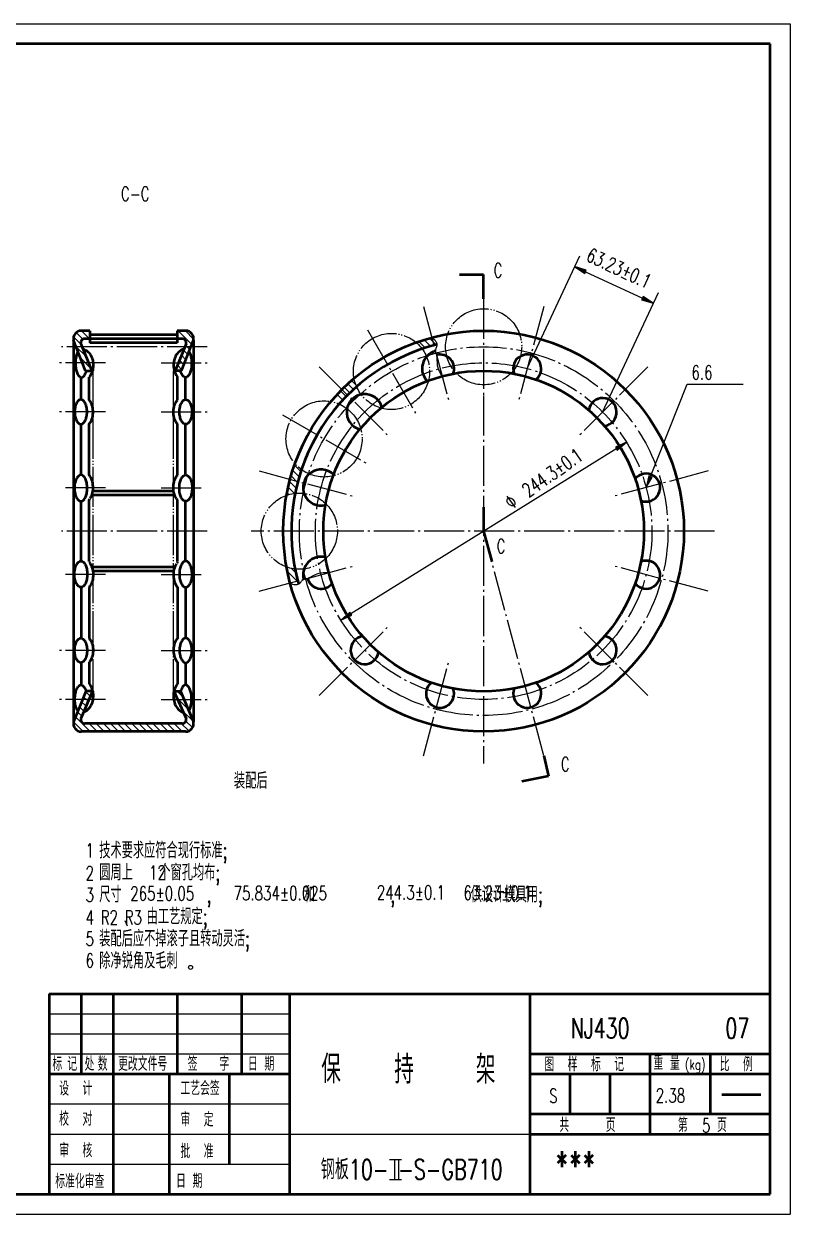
# Model space of a CAD drawing. Extents: x -145 to 275, y -5 to 292.
# Drawn here: x 83.5 to 274.8, y -4.6 to 292.4 of the extents above; entities that cross this region are included whole.
import ezdxf
from ezdxf.enums import TextEntityAlignment as Align

# ---------------------------------------------------------------- set-up
doc = ezdxf.new("R2010")
doc.units = 0
doc.header["$MEASUREMENT"] = 0
doc.linetypes.add('CENTER', pattern=[12.5, 10, -1, 0.5, -1])
doc.linetypes.add('PHANTOM', pattern=[12, 10, -0.5, 0.25, -0.5, 0.25, -0.5])
doc.layers.get('0').update_dxf_attribs({"color": 6, "linetype": 'CONTINUOUS'})
doc.layers.get('DEFPOINTS').update_dxf_attribs({"linetype": 'CONTINUOUS'})
doc.layers.add('1', color=2, linetype='CONTINUOUS', lineweight=50)
for name, color, linetype in [('2', 6, 'CONTINUOUS'), ('3', 7, 'CENTER'), ('4', 4, 'PHANTOM'), ('90', 7, 'CONTINUOUS')]:
    doc.layers.add(name, color=color, linetype=linetype)
doc.styles.add('HZ', font='SIMPLEX', dxfattribs={"width": 0.7, "bigfont": 'HZTXT'})
doc.dimstyles.get("Standard").update_dxf_attribs({"dimtxt": 0.18, "dimasz": 0.18, "dimexe": 0.18, "dimexo": 0.0625, "dimgap": 0.09, "dimtad": 0, "dimtih": 1, "dimtoh": 1, "dimdec": 4, "dimzin": 0, "dimdsep": 46, "dimtxsty": 'Standard', "dimcen": 0.09, "dimadec": 0, "dimazin": 0, "dimtfac": 1, "dimtdec": 4, "dimtofl": 0, "dimtmove": 0, "dimatfit": 3, "dimfxl": 0, "dimtolj": 1, "dimtzin": 0, "dimarcsym": 0})

# ---------------------------------------------------------------- blocks, each defined once
blk = doc.blocks.new('BLK', base_point=(1, 0))
for points in [[(0, 0), (1, 0), (0, 0.15), (0, -0.15), (1, 0)], [(0, 0.07), (0.5, 0), (0, -0.07)]]:
    blk.add_lwpolyline(points)
blk = doc.blocks.new('*X25')
at = {"color": 0}
for p, q in [((96.38, 124.59), (95.22, 125.75)), ((96.91, 125.83), (96.83, 125.91)), ((119.55, 124.41), (118.04, 125.91)), ((94.79, 120.87), (93.68, 121.98)), ((95.32, 122.11), (94.2, 123.24)), ((95.85, 123.35), (94.71, 124.5)), ((120.82, 121.36), (118, 124.18)), ((96.32, 115.81), (92.66, 119.47)), ((94.27, 119.63), (93.17, 120.73)), ((122.1, 118.32), (119.42, 121)), ((94.56, 115.81), (92.15, 118.21)), ((98.09, 115.81), (96.09, 117.81)), ((99.86, 115.81), (97.86, 117.81)), ((101.63, 115.81), (99.63, 117.81)), ((103.4, 115.81), (101.4, 117.81)), ((105.16, 115.81), (103.16, 117.81)), ((106.93, 115.81), (104.93, 117.81)), ((108.7, 115.81), (106.7, 117.81)), ((110.47, 115.81), (108.47, 117.81)), ((112.23, 115.81), (110.23, 117.81)), ((114, 115.81), (112, 117.81)), ((115.77, 115.81), (113.77, 117.81)), ((117.54, 115.81), (115.54, 117.81)), ((119.31, 115.81), (117.31, 117.81)), ((120.92, 115.96), (119.07, 117.81)), ((121.87, 116.78), (120.23, 118.42))]:
    blk.add_line(p, q, dxfattribs=at)
blk = doc.blocks.new('*X17')
at = {"color": 0}
for p, q in [((101.96, 46.53), (100.05, 48.44)), ((102.38, 47.89), (100.72, 49.54)), ((104.03, 48), (102.03, 50)), ((104.12, 49.67), (103.8, 50)), ((103.17, 43.56), (100.62, 46.1)), ((104.37, 40.59), (101.74, 43.21)), ((103.19, 40), (102.86, 40.32))]:
    blk.add_line(p, q, dxfattribs=at)
blk = doc.blocks.new('*X16')
at = {"color": 0}
for p, q in [((116.4, 48), (115.88, 48.52)), ((119.58, 46.59), (116.17, 50)), ((120.01, 47.93), (117.94, 50)), ((118.59, 44.05), (117.48, 45.15)), ((119.08, 45.32), (117.99, 46.41)), ((117.6, 41.5), (116.47, 42.63)), ((118.09, 42.77), (116.97, 43.89)), ((115.56, 40), (115.45, 40.12)), ((117.1, 40.23), (115.96, 41.38))]:
    blk.add_line(p, q, dxfattribs=at)
blk = doc.blocks.new('*X14')
at = {"color": 0}
for p, q in [((173.63, -12.76), (170.92, -10.05)), ((173.04, -10.41), (171.93, -9.29))]:
    blk.add_line(p, q, dxfattribs=at)
blk = doc.blocks.new('*X13')
at = {"color": 0}
for p, q in [((173.85, 13.54), (172.25, 15.14)), ((174.27, 14.89), (172.69, 16.46)), ((173.11, 10.73), (171.46, 12.39)), ((173.46, 12.15), (171.84, 13.78)), ((171.2, 9.11), (170.81, 9.5)), ((172.66, 9.42), (171.12, 10.96))]:
    blk.add_line(p, q, dxfattribs=at)
blk = doc.blocks.new('*X12')
at = {"color": 0}
for p, q in [((186.5, 34.47), (185.08, 35.89)), ((187.41, 35.33), (185.99, 36.75)), ((188.34, 36.17), (186.92, 37.58)), ((184.75, 32.69), (183.33, 34.1)), ((185.61, 33.59), (184.2, 35.01))]:
    blk.add_line(p, q, dxfattribs=at)
blk = doc.blocks.new('*X11')
at = {"color": 0}
for p, q in [((206.65, 46.14), (205.05, 47.74)), ((208.05, 46.51), (206.41, 48.15)), ((205.3, 45.73), (203.71, 47.31))]:
    blk.add_line(p, q, dxfattribs=at)
blk = doc.blocks.new('*D15')
at = {"color": 0, "linetype": 'ByBlock'}
for p, q in [((230.77, 40.57), (243.89, 68.71)), ((245.34, 64.72), (259.53, 58.11)), ((249.6, 29.7), (263.52, 59.56))]:
    blk.add_line(p, q, dxfattribs=at)
at = {"layer": 'DEFPOINTS', "color": 0, "linetype": 'ByBlock'}
for p in [(262.25, 56.84), (230.77, 40.57), (249.6, 29.7)]:
    blk.add_point(p, dxfattribs=at)
at = {"color": 0, "linetype": 'ByBlock', "xscale": 3, "yscale": 3, "zscale": 3}
for p, rotation in [((242.62, 65.99), 515), ((262.25, 56.84), 335)]:
    blk.add_blockref('BLK', p, dxfattribs=dict(at, rotation=rotation))

msp = doc.modelspace()

# ---------------------------------------------------------------- linework, layer by layer
at = {"layer": '1'}
for p, q in [((269.76716, 287.38598), (-120.23284, 287.38598)), ((269.76716, 0.38598), (269.76716, 287.38598)), ((192.245, 229.80799), (198.245, 229.80799)), ((198.245, 223.80799), (198.245, 229.80799)), ((99.97209, 215.80799), (97.84759, 215.80799)), ((99.97209, 215.80799), (99.97209, 212.80799)), ((121.73111, 214.80799), (99.97209, 214.80799)), ((121.73111, 215.80799), (121.73111, 212.80799)), ((123.85561, 215.80799), (121.73111, 215.80799)), ((95.84836, 213.39595), (95.84836, 118.20023)), ((98.8384, 205.80885), (95.88643, 213.41576)), ((97.71862, 212.56546), (100.45687, 205.80885)), ((123.01444, 213.80799), (98.68876, 213.80799)), ((121.73111, 212.80799), (99.97209, 212.80799)), ((123.98458, 212.56546), (121.24633, 205.80885)), ((122.8648, 205.80885), (125.81677, 213.41576)), ((125.84836, 213.45763), (125.84836, 118.20023)), ((98.8384, 205.80885), (100.45687, 205.80885)), ((122.8648, 205.80885), (121.24633, 205.80885)), ((97.74771, 198.70991), (97.74771, 204.19043)), ((99.74771, 198.56994), (99.74771, 204.21536)), ((121.84836, 198.56994), (121.84836, 204.27964)), ((123.84836, 198.70991), (123.84836, 204.19043)), ((97.74771, 180.07108), (97.74771, 192.48025)), ((99.74771, 179.83557), (99.74771, 192.5146)), ((121.84836, 179.83557), (121.84836, 192.5146)), ((123.84836, 180.07108), (123.84836, 192.48025)), ((120.82605, 175.80799), (100.77002, 175.80799)), ((97.74771, 158.44343), (97.74771, 173.27171)), ((99.74771, 158.20793), (99.74771, 173.52882)), ((121.12242, 174.80799), (100.47365, 174.80799)), ((121.84836, 158.20793), (121.84836, 173.52882)), ((123.84836, 158.44343), (123.84836, 173.27171)), ((198.245, 171.80799), (198.245, 165.80799)), ((198.245, 165.80799), (200.30494, 158.24502)), ((121.12242, 156.80799), (100.47365, 156.80799)), ((120.82605, 155.80799), (100.77002, 155.80799)), ((97.74771, 151.54491), (97.74771, 139.13574)), ((99.74771, 151.78042), (99.74771, 139.10139)), ((121.84836, 151.78042), (121.84836, 139.10139)), ((123.84836, 151.54491), (123.84836, 139.13574)), ((97.74771, 132.90608), (97.74771, 127.42556)), ((99.74771, 133.04605), (99.74771, 127.72194)), ((121.84836, 133.04605), (121.84836, 127.74776)), ((123.84836, 132.90608), (123.84836, 127.42556)), ((98.97969, 125.90833), (95.84836, 118.20023)), ((100.63964, 125.90833), (97.71862, 119.05053)), ((100.63964, 125.90833), (99.02255, 125.90833)), ((120.93504, 125.90833), (123.98458, 119.05053)), ((120.93504, 125.90833), (122.61639, 125.90833)), ((122.61639, 125.90833), (125.84836, 118.20023)), ((123.01444, 117.80799), (98.68876, 117.80799)), ((123.85561, 115.80799), (97.84759, 115.80799)), ((213.25651, 109.7843), (214.45109, 104.63664)), ((214.45109, 104.63664), (207.77299, 103.31155)), ((89.76716, 50.38598), (269.76716, 50.38598)), ((89.76716, 50.38598), (89.76716, 0.38598)), ((97.76716, 50.38598), (97.76716, 30.38598)), ((105.76716, 50.38598), (105.76716, 0.38598)), ((121.76716, 50.38598), (121.76716, 30.38598)), ((137.76716, 50.38598), (137.76716, 30.38598)), ((149.76716, 50.38598), (149.76716, 0.38598)), ((209.76716, 50.38598), (209.76716, 0.38598)), ((209.76716, 35.38598), (269.76716, 35.38598)), ((239.76716, 35.38598), (239.76716, 15.38598)), ((254.76716, 35.38598), (254.76716, 20.38598)), ((89.76716, 30.38598), (149.76716, 30.38598)), ((119.76716, 30.38598), (119.76716, 0.38598)), ((134.76716, 30.38598), (134.76716, 7.88598)), ((209.76716, 30.38598), (269.76716, 30.38598)), ((219.76716, 30.38598), (219.76716, 20.38598)), ((229.76716, 30.38598), (229.76716, 20.38598)), ((257.72652, 25.21691), (267.41633, 25.21691)), ((209.76716, 20.38598), (269.76716, 20.38598)), ((209.76716, 15.38598), (269.76716, 15.38598)), ((-145.23284, 0.38598), (269.76716, 0.38598))]:
    msp.add_line(p, q, dxfattribs=at)
for points in [[(98.2708, 211.20296, -0.070607914), (98.88127, 210.97323, -0.10594063), (99.91146, 210.08419, -0.086216149), (100.55815, 208.82889, -0.076071468), (100.79985, 207.24949, -0.076071468), (100.55815, 205.67009, -0.086216149), (99.91146, 204.41479, -0.019874525), (99.74771, 204.21536, -0.125882102)], [(123.43717, 211.21473, 0.076824488), (122.77052, 210.97323, 0.10594063), (121.74033, 210.08419, 0.086216149), (121.09364, 208.82889, 0.076071468), (120.85194, 207.24949, 0.076071468), (121.09364, 205.67009, 0.086216149), (121.74033, 204.41479, 0.013323257), (121.84836, 204.27964, 0.125882102)], [(96.98595, 210.58241, 0.078906439), (96.42833, 208.96984, 0.055186468), (96.34433, 207.68288, 0.043887974), (96.46971, 206.25721, 0.057293899), (96.78352, 205.20523, 0.099663064), (97.35361, 204.37734, 0.19467782), (97.84383, 204.17895, 0.19467782), (98.33405, 204.37734, 0.099663064), (98.90414, 205.20523, 0.033271189), (99.1159, 205.80799, 0.043887974)], [(124.71724, 210.58241, -0.078906439), (125.27487, 208.96984, -0.055186468), (125.35887, 207.68288, -0.043887974), (125.23348, 206.25721, -0.057293899), (124.91967, 205.20523, -0.099663064), (124.34959, 204.37734, -0.19467782), (123.85937, 204.17895, -0.19467782), (123.36915, 204.37734, -0.099663064), (122.79906, 205.20523, -0.033271189), (122.5873, 205.80799, -0.043887974)], [(123.84836, 203.78941, 0.003954381), (123.88507, 203.78912, 0.125882102)], [(99.74771, 192.5146, 0.029143856), (99.98164, 192.8125, 0.08562084), (100.58146, 194.09798, 0.075212196), (100.76743, 195.69938, 0.075212196), (100.4714, 197.28414, 0.08562084), (99.78432, 198.52517, 0.004445854), (99.74771, 198.56994, 0.127173918)], [(121.84836, 192.5146, -0.029143856), (121.61444, 192.8125, -0.08562084), (121.01462, 194.09798, -0.075212196), (120.82864, 195.69938, -0.075212196), (121.12467, 197.28414, -0.08562084), (121.81176, 198.52517, -0.004445854), (121.84836, 198.56994, -0.127173918)], [(100.04124, 173.94352, 0.060385757), (100.54261, 175.001, 0.087841855), (100.76757, 176.52168, 0.072364611), (100.58054, 178.1947, 0.083579285), (99.98174, 179.52636, 0.029266506), (99.74771, 179.83557, 0.131614749)], [(121.55483, 173.94352, -0.060385757), (121.05346, 175.001, -0.087841855), (120.8285, 176.52168, -0.072364611), (121.01553, 178.1947, -0.083579285), (121.61434, 179.52636, -0.029266506), (121.84836, 179.83557, -0.131614749)], [(99.74771, 173.52882, 0.004487346), (99.78442, 173.57566, 0.017596443), (99.98336, 173.85405, 0.087841855)], [(121.84836, 173.52882, -0.004487346), (121.81166, 173.57566, -0.016362385), (121.62603, 173.83408, -0.087841855)], [(99.74771, 158.08717, -0.004487346), (99.78442, 158.04033, -0.083579285), (100.54261, 156.61499, -0.087841855), (100.76757, 155.09431, -0.072364611), (100.58054, 153.42129, -0.083579285), (99.98174, 152.08963, -0.029266506), (99.74771, 151.78042, -0.131614749)], [(121.55483, 157.67247, 0.060385757), (121.05346, 156.61499, 0.087841855), (120.8285, 155.09431, 0.072364611), (121.01553, 153.42129, 0.083579285), (121.61434, 152.08963, 0.029266506), (121.84836, 151.78042, 0.131614749)], [(121.84836, 158.08717, 0.004487346), (121.81166, 158.04033, 0.016362385), (121.62603, 157.78191, 0.087841855)], [(99.74771, 139.10139, -0.029143856), (99.98164, 138.80349, -0.08562084), (100.58146, 137.51801, -0.075212196), (100.76743, 135.91661, -0.075212196), (100.4714, 134.33185, -0.08562084), (99.78432, 133.09082, -0.004445854), (99.74771, 133.04605, -0.127173918)], [(121.84836, 139.10139, 0.029143856), (121.61444, 138.80349, 0.08562084), (121.01462, 137.51801, 0.075212196), (120.82864, 135.91661, 0.075212196), (121.12467, 134.33185, 0.08562084), (121.81176, 133.09082, 0.004445854), (121.84836, 133.04605, 0.127173918)], [(99.74771, 127.72194, -0.012883489), (99.85253, 127.58727, -0.084958908), (100.57174, 126.15745, -0.089974269), (100.74844, 124.65519, -0.074272611), (100.5039, 123.01806, -0.084958908), (99.85253, 121.72312, -0.106295405), (98.8088, 120.80134, -0.050565808), (98.38595, 120.61726, -0.128611617)], [(121.84836, 127.74776, 0.015414974), (121.72215, 127.58727, 0.084958908), (121.00293, 126.15745, 0.089974269), (120.82624, 124.65519, 0.074272611), (121.07078, 123.01806, 0.084958908), (121.72215, 121.72312, 0.106295405), (122.76588, 120.80134, 0.071474264), (123.37234, 120.56686, 0.128611617)], [(123.88507, 127.98788, 0.004015042), (123.84836, 127.98758, 0.106295405)], [(96.96659, 120.94793, -0.057584977), (96.6764, 121.45545, -0.057293899), (96.32121, 122.64615, -0.055186468), (96.23721, 123.93311, -0.043887974), (96.36259, 125.35878, -0.057293899), (96.6764, 126.41076, -0.099663064), (97.24649, 127.23865, -0.19467782), (97.73671, 127.43704, -0.19467782), (98.22693, 127.23865, -0.099663064), (98.79701, 126.41076, -0.033271189), (99.00878, 125.80799, -0.043887974)], [(124.68517, 120.97439, 0.082020711), (125.27487, 122.64615, 0.055186468), (125.35887, 123.93311, 0.043887974), (125.23348, 125.35878, 0.057293899), (124.91967, 126.41076, 0.099663064), (124.34959, 127.23865, 0.19467782), (123.85937, 127.43704, 0.19467782), (123.36915, 127.23865, 0.099663064), (122.79906, 126.41076, 0.027831687), (122.61639, 125.90833, 0.043887974)]]:
    msp.add_lwpolyline(points, format="xyb", dxfattribs=at)
for points in [[(97.711, 198.63998, 0.174076757), (97.18691, 198.45181, 0.10431638), (96.61824, 197.73919, 0.065199228), (96.25318, 196.69195, 0.063930807), (96.1656, 195.56448, 0.051346897), (96.29364, 194.32092, 0.065199228), (96.61824, 193.38977, 0.10431638), (97.18691, 192.67714, 0.174076757), (97.711, 192.48897, 0.174076757), (98.2351, 192.67714, 0.10431638), (98.80377, 193.38977, 0.065199228), (99.12836, 194.32092, 0.051346897), (99.25641, 195.56448, 0.051346897), (99.12836, 196.80803, 0.065199228), (98.80377, 197.73919, 0.10431638), (98.2351, 198.45181, 0.174076757)], [(123.88507, 198.63998, -0.174076757), (124.40916, 198.45181, -0.10431638), (124.97784, 197.73919, -0.065199228), (125.3429, 196.69195, -0.063930807), (125.43047, 195.56448, -0.051346897), (125.30243, 194.32092, -0.065199228), (124.97784, 193.38977, -0.10431638), (124.40916, 192.67714, -0.174076757), (123.88507, 192.48897, -0.174076757), (123.36098, 192.67714, -0.10431638), (122.79231, 193.38977, -0.065199228), (122.46771, 194.32092, -0.051346897), (122.33967, 195.56448, -0.051346897), (122.46771, 196.80803, -0.065199228), (122.79231, 197.73919, -0.10431638), (123.36098, 198.45181, -0.174076757)], [(97.711, 179.81973, 0.178315101), (97.17535, 179.62243, 0.103513529), (96.58578, 178.86068, 0.063516359), (96.20966, 177.7463, 0.06201679), (96.1197, 176.54531, 0.049702189), (96.25182, 175.21941, 0.063516359), (96.58578, 174.22995, 0.103513529), (97.17535, 173.4682, 0.178315101), (97.711, 173.27089, 0.178315101), (98.24666, 173.4682, 0.103513529), (98.83623, 174.22995, 0.063516359), (99.17018, 175.21941, 0.049702189), (99.30231, 176.54531, 0.049702189), (99.17018, 177.87122, 0.063516359), (98.83623, 178.86068, 0.103513529), (98.24666, 179.62243, 0.178315101)], [(123.88507, 179.81973, -0.178315101), (124.42073, 179.62243, -0.103513529), (125.01029, 178.86068, -0.063516359), (125.38641, 177.7463, -0.06201679), (125.47638, 176.54531, -0.049702189), (125.34425, 175.21941, -0.063516359), (125.01029, 174.22995, -0.103513529), (124.42073, 173.4682, -0.178315101), (123.88507, 173.27089, -0.178315101), (123.34941, 173.4682, -0.103513529), (122.75985, 174.22995, -0.063516359), (122.42589, 175.21941, -0.049702189), (122.29377, 176.54531, -0.049702189), (122.42589, 177.87122, -0.063516359), (122.75985, 178.86068, -0.103513529), (123.34941, 179.62243, -0.178315101)], [(97.711, 151.79626, -0.178315101), (97.17535, 151.99356, -0.103513529), (96.58578, 152.75531, -0.063516359), (96.20966, 153.86969, -0.06201679), (96.1197, 155.07068, -0.049702189), (96.25182, 156.39658, -0.063516359), (96.58578, 157.38604, -0.103513529), (97.17535, 158.14779, -0.178315101), (97.711, 158.34509, -0.178315101), (98.24666, 158.14779, -0.103513529), (98.83623, 157.38604, -0.063516359), (99.17018, 156.39658, -0.049702189), (99.30231, 155.07068, -0.049702189), (99.17018, 153.74477, -0.063516359), (98.83623, 152.75531, -0.103513529), (98.24666, 151.99356, -0.178315101)], [(123.88507, 151.79626, 0.178315101), (124.42073, 151.99356, 0.103513529), (125.01029, 152.75531, 0.063516359), (125.38641, 153.86969, 0.06201679), (125.47638, 155.07068, 0.049702189), (125.34425, 156.39658, 0.063516359), (125.01029, 157.38604, 0.103513529), (124.42073, 158.14779, 0.178315101), (123.88507, 158.34509, 0.178315101), (123.34941, 158.14779, 0.103513529), (122.75985, 157.38604, 0.063516359), (122.42589, 156.39658, 0.049702189), (122.29377, 155.07068, 0.049702189), (122.42589, 153.74477, 0.063516359), (122.75985, 152.75531, 0.103513529), (123.34941, 151.99356, 0.178315101)], [(97.711, 132.97601, -0.174076757), (97.18691, 133.16417, -0.10431638), (96.61824, 133.8768, -0.065199228), (96.25318, 134.92404, -0.063930807), (96.1656, 136.05151, -0.051346897), (96.29364, 137.29507, -0.065199228), (96.61824, 138.22622, -0.10431638), (97.18691, 138.93885, -0.174076757), (97.711, 139.12702, -0.174076757), (98.2351, 138.93885, -0.10431638), (98.80377, 138.22622, -0.065199228), (99.12836, 137.29507, -0.051346897), (99.25641, 136.05151, -0.051346897), (99.12836, 134.80796, -0.065199228), (98.80377, 133.8768, -0.10431638), (98.2351, 133.16417, -0.174076757)], [(123.88507, 132.97601, 0.174076757), (124.40916, 133.16417, 0.10431638), (124.97784, 133.8768, 0.065199228), (125.3429, 134.92404, 0.063930807), (125.43047, 136.05151, 0.051346897), (125.30243, 137.29507, 0.065199228), (124.97784, 138.22622, 0.10431638), (124.40916, 138.93885, 0.174076757), (123.88507, 139.12702, 0.174076757), (123.36098, 138.93885, 0.10431638), (122.79231, 138.22622, 0.065199228), (122.46771, 137.29507, 0.051346897), (122.33967, 136.05151, 0.051346897), (122.46771, 134.80796, 0.065199228), (122.79231, 133.8768, 0.10431638), (123.36098, 133.16417, 0.174076757)]]:
    msp.add_lwpolyline(points, format="xyb", close=True, dxfattribs=at)
for radius in [50, 40]:
    msp.add_circle((198.245, 165.80799), radius, dxfattribs=at)
for centre, radius, start, end in [((97.84759, 213.80799), 2, 90, 191.3099325), ((123.85561, 213.80799), 2, 348.6900675, 90), ((98.68876, 212.80799), 1, 90, 194.0362435), ((123.01444, 212.80799), 1, 345.9637565, 90), ((198.245, 165.80799), 48, 104.1262255, 195.8737745), ((187.3746, 206.37688), 4.5, 105, 224.1720559), ((187.3746, 206.37688), 3.5, 338.1666343, 105), ((209.1154, 206.37688), 3.5, 308.1666343, 201.8333657), ((168.54652, 195.50648), 4.5, 15.8279441, 254.1720559), ((227.94349, 195.50648), 3.5, 278.1666343, 171.8333657), ((157.67612, 176.67839), 4.5, 45.8279441, 284.1720559), ((238.81389, 176.67839), 3.5, 248.1666343, 141.8333657), ((157.67612, 154.93759), 4.5, 75.8279441, 195), ((238.81389, 154.93759), 3.5, 218.1666343, 111.8333657), ((157.67612, 154.93759), 3.5, 195, 321.8333657), ((168.54652, 136.10951), 3.5, 98.1666343, 351.8333657), ((227.94349, 136.10951), 3.5, 188.1666343, 81.8333657), ((187.3746, 125.23911), 3.5, 128.1666343, 21.8333657), ((209.1154, 125.23911), 3.5, 158.1666343, 51.8333657), ((98.68876, 118.80799), 1, 165.9637565, 270), ((123.01444, 118.80799), 1, 270, 14.0362435), ((97.84759, 117.80799), 2, 168.6900675, 270), ((123.85561, 117.80799), 2, 270, 11.3099325)]:
    msp.add_arc(centre, radius, start, end, dxfattribs=at)
at = {"layer": '2'}
for p, q in [((-145.23284, 292.38598), (274.76716, 292.38598)), ((274.76716, 292.38598), (274.76716, -4.61402)), ((239.91964, 179.46718), (249.03732, 202.46257)), ((249.03732, 202.46257), (263.03732, 202.46257)), ((204.01021, 174.52058), (206.15117, 171.72031)), ((108.65998, 68.70239), (109.2946, 67.29895)), ((89.76716, 45.38598), (149.76716, 45.38598)), ((89.76716, 40.38598), (149.76716, 40.38598)), ((89.76716, 35.38598), (149.76716, 35.38598)), ((89.76716, 22.88598), (149.76716, 22.88598)), ((89.76716, 15.38598), (149.76716, 15.38598)), ((149.76716, 15.38598), (209.76716, 15.38598)), ((174.72408, 9.0557), (177.72408, 9.0557)), ((175.98306, 9.0557), (175.98306, 4.0557)), ((176.98306, 9.0557), (176.98306, 4.0557)), ((89.76716, 7.88598), (149.76716, 7.88598)), ((174.72408, 4.0557), (177.72408, 4.0557)), ((-145.23284, -4.61402), (274.76716, -4.61402))]:
    msp.add_line(p, q, dxfattribs=at)
at = {"layer": '2', "linetype": 'ByBlock'}
msp.add_line((165.12292, 145.21849), (233.91494, 187.98131), dxfattribs=at)
at = {"layer": '2'}
for points in [[(185.30405, 214.10429, -0.117994076), (186.25747, 213.24585, -0.155306707), (186.54344, 212.30379, -0.11991812), (186.30567, 211.3808, 0.17483029), (186.20992, 210.72355, 0.030159602), (186.33933, 210.24058, -0.030760429), (186.46874, 209.75762, -0.047228686), (186.57423, 208.76528, 0.029188526), (186.68683, 207.15673, 0.072638943), (186.99395, 206.06095, 0.044565293), (187.89224, 204.44503)], [(149.94871, 152.86704, 0.117994076), (151.16885, 152.47058, 0.155306707), (152.12768, 152.69395, 0.11991812), (152.80813, 153.36136, -0.17483029), (153.32945, 153.77291, -0.030159602), (153.81242, 153.90232, 0.030760429), (154.29538, 154.03173, 0.047228686), (155.20752, 154.43654, -0.029188526), (156.65686, 155.1433, -0.072638943), (157.7594, 155.42522, -0.044565293), (159.60797, 155.45523)]]:
    msp.add_lwpolyline(points, format="xyb", dxfattribs=at)
msp.add_lwpolyline([(204.62865, 172.47486, 0.065754283), (205.04943, 172.25603, 0.078428939), (205.4405, 172.18014, 0.107173813), (205.83613, 172.25147, 0.166135476), (206.03401, 172.42544, 0.142966599), (206.12556, 172.69549, 0.107173813), (206.06152, 173.06706, 0.078428939), (205.85645, 173.40858, 0.065754283), (205.50691, 173.72915, 0.065754283), (205.08612, 173.94797, 0.078428939), (204.69506, 174.02386, 0.107173813), (204.324, 173.95696, 0.142966599), (204.10154, 173.77857, 0.142966599), (204.00999, 173.50851, 0.107173813), (204.07403, 173.13695, 0.078428939), (204.2791, 172.79543, 0.065754283)], format="xyb", close=True, dxfattribs=at)
msp.add_circle((125.0861, 56.95872), 0.5, dxfattribs=at)
at = {"layer": '3'}
for p, q in [((198.245, 223.80799), (198.245, 199.62906)), ((183.2335, 221.83169), (189.49147, 198.47664)), ((213.25651, 221.83169), (206.99854, 198.47664)), ((169.245, 216.03747), (181.33447, 195.0979)), ((129.22402, 211.8231), (92.84836, 211.8231)), ((103.86723, 207.77469), (92.21025, 207.77469)), ((117.72885, 207.77469), (129.38583, 207.77469)), ((157.23281, 206.82019), (174.3299, 189.7231)), ((239.2572, 206.82019), (222.16011, 189.7231)), ((198.245, 199.62906), (198.245, 107.80799)), ((103.86723, 195.59508), (92.21025, 195.59508)), ((117.72885, 195.59508), (129.38583, 195.59508)), ((148.01553, 194.80799), (168.9551, 182.71853)), ((142.22131, 180.8195), (165.57636, 174.56153)), ((254.2687, 180.8195), (230.91365, 174.56153)), ((103.86723, 176.62182), (92.90187, 176.62182)), ((117.72885, 176.62182), (128.69421, 176.62182)), ((129.22402, 165.80799), (92.84836, 165.80799)), ((255.86832, 165.80799), (140.245, 165.80799)), ((213.25651, 109.7843), (198.245, 165.80799)), ((103.86723, 154.99417), (92.90187, 154.99417)), ((117.72885, 154.99417), (128.69421, 154.99417)), ((142.22131, 150.79649), (165.57636, 157.05446)), ((254.2687, 150.79649), (230.91365, 157.05446)), ((157.23281, 124.7958), (174.3299, 141.89289)), ((239.2572, 124.7958), (222.16011, 141.89289)), ((103.86723, 136.02091), (92.21025, 136.02091)), ((117.72885, 136.02091), (129.38583, 136.02091)), ((183.2335, 109.7843), (189.49147, 133.13935)), ((103.86723, 123.8413), (92.21025, 123.8413)), ((117.72885, 123.8413), (129.38583, 123.8413))]:
    msp.add_line(p, q, dxfattribs=at)
for radius in [46, 42]:
    msp.add_circle((198.245, 165.80799), radius, dxfattribs=at)
at = {"layer": '4'}
for p, q in [((100.77002, 123.8413), (100.77002, 207.77469)), ((120.82605, 123.8413), (120.82605, 207.77469))]:
    msp.add_line(p, q, dxfattribs=at)
for centre in [(198.245, 211.80799), (175.245, 205.64516), (158.40784, 188.80799), (152.245, 165.80799)]:
    msp.add_circle(centre, 9.5, dxfattribs=at)

# ---------------------------------------------------------------- block references
at = {"layer": '2'}
for name, p in [('*X17', (-4.15164, 165.80799)), ('*X16', (5.84836, 165.80799)), ('*X11', (-21.65435, 165.80799)), ('*X12', (-21.65435, 165.80799)), ('*X13', (-21.65435, 165.80799)), ('*X14', (-21.65435, 165.80799)), ('*X25', (3.70056, 0))]:
    msp.add_blockref(name, p, dxfattribs=at)
at = {"layer": '2', "linetype": 'ByBlock', "xscale": 3, "yscale": 3, "zscale": 3}
for p, rotation in [((233.91494, 187.98131), 31.86610927151771), ((162.57507, 143.63468), 211.8661092715177)]:
    msp.add_blockref('BLK', p, dxfattribs=dict(at, rotation=rotation))
at = {"layer": '2', "xscale": 3, "yscale": 3, "zscale": 3, "rotation": 248.3716620400415}
msp.add_blockref('BLK', (238.81389, 176.67839), dxfattribs=at)

# ---------------------------------------------------------------- texts
at = {"layer": '2', "style": 'HZ'}
for s, height, width, p in [('C-C', 3.5, 0.7, (107.71478, 248.23443)), ('C', 3.5, 0.7, (200.75538, 229.1276)), ('C', 3.5, 0.7, (201.50081, 160.27302)), ('C', 3.5, 0.7, (217.5027, 105.92065)), ('装配后', 4, 0.7, (135.9054, 101.56356)), ('1', 3.5, 0.7, (98.88497, 84.38336)), ('  技术要求应符合现行标准;', 4, 0.7, (98.45398, 84.17104)), ('2', 3.5, 0.7, (98.88497, 78.73919)), ('  圆周上   个窗孔均布;', 4, 0.7, (98.45398, 78.67104)), ('  尺寸          ,           和         ,         供设计模具用;', 4, 0.7, (98.45398, 73.17104)), ('3', 3.5, 0.7, (98.88497, 73.34273)), ('   由工艺规定;', 4, 0.7, (107.88269, 67.67104)), ('4 R2 R3', 3.5, 0.7, (98.88497, 67.68087)), ('5', 3.5, 0.7, (98.88497, 62.3021)), ('  装配后应不掉滚子且转动灵活;', 4, 0.7, (98.45398, 62.17104)), ('6', 3.5, 0.7, (98.88497, 56.90564)), ('  除净锐角及毛刺', 4, 0.7, (98.45398, 56.67104)), ('07', 5, 0.7, (258.55877, 39.2654)), ('保', 7, 0.7, (157.71687, 28.06946)), ('持', 7, 0.7, (175.92242, 27.97117)), ('架', 7, 0.7, (196.31593, 27.97117)), ('标', 3.5, 0.7, (90.61746, 31.14792)), ('记', 3.5, 0.7, (94.32537, 31.14792)), ('处', 3.5, 0.7, (98.61874, 31.14792)), ('数', 3.5, 0.7, (101.93635, 31.14792)), ('更改文件号', 3.5, 0.7, (107.01033, 31.14792)), ('签   字', 3.5, 0.7, (124.37897, 31.14792)), ('日 期', 3.5, 0.7, (139.40577, 31.14792)), ('图  样  标  记', 3.5, 0.7, (213.4139, 31.04069)), ('重 量', 3.5, 0.7, (240.62073, 31.35649)), ('比  例', 3.5, 0.7, (257.18827, 31.04069)), ('设  计', 3.5, 0.7, (92.29878, 24.99994)), ('工艺会签', 3.5, 0.7, (122.56255, 25.07143)), ('S', 3.5, 0.666, (214.65909, 23.17104)), ('校  对', 3.5, 0.7, (92.29878, 17.44007)), ('审  定', 3.5, 0.7, (122.56255, 17.26135)), ('共     页', 3.5, 0.7, (217.15183, 15.8852)), ('第    页', 3.5, 0.7, (246.74007, 15.8852)), ('5', 3.5, 0.666, (252.81049, 15.7473)), ('审  核', 3.5, 0.7, (92.29878, 9.54063)), ('批  准', 3.5, 0.7, (122.56255, 9.36191)), ('钢板10- -S-GB710', 5, 0.7, (157.60344, 4.0557)), ('标准化审查', 3.5, 0.7, (91.32301, 1.87353)), ('日 期', 3.5, 0.7, (121.4817, 1.92714))]:
    msp.add_text(s, height=height, dxfattribs=dict(at, width=width)).set_placement(p)
at = {"layer": '2', "style": 'HZ', "width": 0.761019}
msp.add_text('(kg)', height=2.5, dxfattribs=at).set_placement((248.48804, 31.46962), (253.6521, 31.46962), align=Align.FIT)
at = {"layer": '90', "style": 'HZ', "width": 0.7}
for s, rotation, p in [('63.23%%p0.1', 335, (223.5666, 233.42211)), ('244.3%%p0.1', 35, (209.42784, 174.07816))]:
    msp.add_text(s, height=3.5, rotation=rotation, dxfattribs=at).set_placement(p)
for s, height, p in [('6.6', 3.5, (250.1322, 203.61861)), ('12', 3.5, (114.71972, 78.89608)), ('75.834%%p0.025', 3.5, (135.8336, 73.76066)), ('244.3%%p0.1', 3.5, (171.59069, 73.86872)), ('63.23%%p0.1', 3.5, (193.20915, 73.8327)), ('265%%p0.05', 3.5, (110.0363, 73.68494)), ('NJ430', 5, (219.97787, 39.2654)), ('2.38', 3.5, (241.20034, 23.21756)), ('***', 7, (216.07443, 4.13894))]:
    msp.add_text(s, height=height, dxfattribs=at).set_placement(p)

# ---------------------------------------------------------------- dimensions: what is measured, and where the dimension line sits
at = {"layer": '2'}
dim = msp.add_linear_dim(base=(240.5988, 222.64589), p1=(209.1154, 206.37688), p2=(227.94349, 195.50648), angle=335, text=' ', dimstyle='Standard', dxfattribs=at)
dim.commit()
dim.dimension.update_dxf_attribs({"geometry": '*D15', "text_midpoint": (232.26353, 230.39451), "insert": (-21.65435, 165.80799)})

doc.saveas('drawing.dxf')
